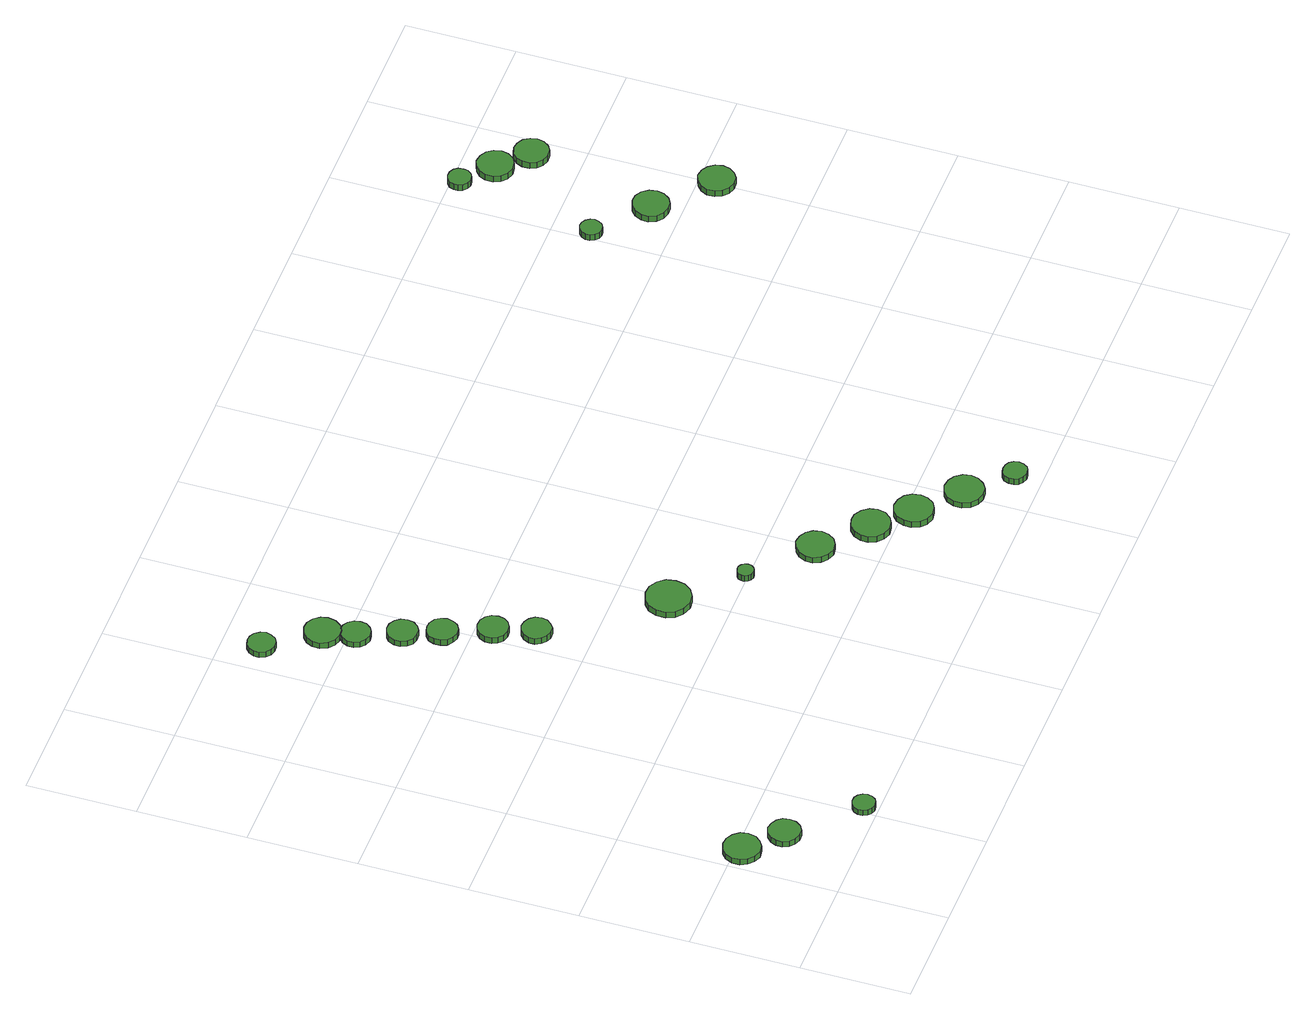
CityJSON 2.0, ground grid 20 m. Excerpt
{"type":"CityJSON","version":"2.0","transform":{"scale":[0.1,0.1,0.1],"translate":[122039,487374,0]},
"CityObjects":{
"tree1":{"type":"SolitaryVegetationObject","attributes":{"function":"something"},"geometry":[{"type":"MultiSurface","lod":"1","boundaries":[[[0,1,2,3,4,5,6,7,8,9,10,11,12,13,14]],[[15,16,17,18,19,20,21,22,23,24,25,26,27,28,29]],[[0,29,28,1]],[[1,28,27,2]],[[2,27,26,3]],[[3,26,25,4]],[[4,25,24,5]],[[5,24,23,6]],[[6,23,22,7]],[[7,22,21,8]],[[8,21,20,9]],[[9,20,19,10]],[[10,19,18,11]],[[11,18,17,12]],[[12,17,16,13]],[[13,16,15,14]],[[14,15,29,0]]]}]},
"tree2":{"type":"SolitaryVegetationObject","attributes":{"function":"something"},"geometry":[{"type":"MultiSurface","lod":"1","boundaries":[[[30,31,32,33,34,35,36,37,38,39,40,41,42,43,44]],[[45,46,47,48,49,50,51,52,53,54,55,56,57,58,59]],[[30,59,58,31]],[[31,58,57,32]],[[32,57,56,33]],[[33,56,55,34]],[[34,55,54,35]],[[35,54,53,36]],[[36,53,52,37]],[[37,52,51,38]],[[38,51,50,39]],[[39,50,49,40]],[[40,49,48,41]],[[41,48,47,42]],[[42,47,46,43]],[[43,46,45,44]],[[44,45,59,30]]]}]},
"tree3":{"type":"SolitaryVegetationObject","attributes":{"function":"something"},"geometry":[{"type":"MultiSurface","lod":"1","boundaries":[[[60,61,62,63,64,65,66,67,68,69,70,71,72,73,74]],[[75,76,77,78,79,80,81,82,83,84,85,86,87,88,89]],[[60,89,88,61]],[[61,88,87,62]],[[62,87,86,63]],[[63,86,85,64]],[[64,85,84,65]],[[65,84,83,66]],[[66,83,82,67]],[[67,82,81,68]],[[68,81,80,69]],[[69,80,79,70]],[[70,79,78,71]],[[71,78,77,72]],[[72,77,76,73]],[[73,76,75,74]],[[74,75,89,60]]]}]},
"tree4":{"type":"SolitaryVegetationObject","attributes":{"function":"something"},"geometry":[{"type":"MultiSurface","lod":"1","boundaries":[[[90,91,92,93,94,95,96,97,98,99,100,101,102,103,104]],[[105,106,107,108,109,110,111,112,113,114,115,116,117,118,119]],[[90,119,118,91]],[[91,118,117,92]],[[92,117,116,93]],[[93,116,115,94]],[[94,115,114,95]],[[95,114,113,96]],[[96,113,112,97]],[[97,112,111,98]],[[98,111,110,99]],[[99,110,109,100]],[[100,109,108,101]],[[101,108,107,102]],[[102,107,106,103]],[[103,106,105,104]],[[104,105,119,90]]]}]},
"tree5":{"type":"SolitaryVegetationObject","attributes":{"function":"something"},"geometry":[{"type":"MultiSurface","lod":"1","boundaries":[[[120,121,122,123,124,125,126,127,128,129,130,131,132,133,134]],[[135,136,137,138,139,140,141,142,143,144,145,146,147,148,149]],[[120,149,148,121]],[[121,148,147,122]],[[122,147,146,123]],[[123,146,145,124]],[[124,145,144,125]],[[125,144,143,126]],[[126,143,142,127]],[[127,142,141,128]],[[128,141,140,129]],[[129,140,139,130]],[[130,139,138,131]],[[131,138,137,132]],[[132,137,136,133]],[[133,136,135,134]],[[134,135,149,120]]]}]},
"tree6":{"type":"SolitaryVegetationObject","attributes":{"function":"something"},"geometry":[{"type":"MultiSurface","lod":"1","boundaries":[[[150,151,152,153,154,155,156,157,158,159,160,161,162,163,164]],[[165,166,167,168,169,170,171,172,173,174,175,176,177,178,179]],[[150,179,178,151]],[[151,178,177,152]],[[152,177,176,153]],[[153,176,175,154]],[[154,175,174,155]],[[155,174,173,156]],[[156,173,172,157]],[[157,172,171,158]],[[158,171,170,159]],[[159,170,169,160]],[[160,169,168,161]],[[161,168,167,162]],[[162,167,166,163]],[[163,166,165,164]],[[164,165,179,150]]]}]},
"tree7":{"type":"SolitaryVegetationObject","attributes":{"function":"something"},"geometry":[{"type":"MultiSurface","lod":"1","boundaries":[[[180,181,182,183,184,185,186,187,188,189,190,191,192,193,194]],[[195,196,197,198,199,200,201,202,203,204,205,206,207,208,209]],[[180,209,208,181]],[[181,208,207,182]],[[182,207,206,183]],[[183,206,205,184]],[[184,205,204,185]],[[185,204,203,186]],[[186,203,202,187]],[[187,202,201,188]],[[188,201,200,189]],[[189,200,199,190]],[[190,199,198,191]],[[191,198,197,192]],[[192,197,196,193]],[[193,196,195,194]],[[194,195,209,180]]]}]},
"tree8":{"type":"SolitaryVegetationObject","attributes":{"function":"something"},"geometry":[{"type":"MultiSurface","lod":"1","boundaries":[[[210,211,212,213,214,215,216,217,218,219,220,221,222,223,224]],[[225,226,227,228,229,230,231,232,233,234,235,236,237,238,239]],[[210,239,238,211]],[[211,238,237,212]],[[212,237,236,213]],[[213,236,235,214]],[[214,235,234,215]],[[215,234,233,216]],[[216,233,232,217]],[[217,232,231,218]],[[218,231,230,219]],[[219,230,229,220]],[[220,229,228,221]],[[221,228,227,222]],[[222,227,226,223]],[[223,226,225,224]],[[224,225,239,210]]]}]},
"tree9":{"type":"SolitaryVegetationObject","attributes":{"function":"something"},"geometry":[{"type":"MultiSurface","lod":"1","boundaries":[[[240,241,242,243,244,245,246,247,248,249,250,251,252,253,254]],[[255,256,257,258,259,260,261,262,263,264,265,266,267,268,269]],[[240,269,268,241]],[[241,268,267,242]],[[242,267,266,243]],[[243,266,265,244]],[[244,265,264,245]],[[245,264,263,246]],[[246,263,262,247]],[[247,262,261,248]],[[248,261,260,249]],[[249,260,259,250]],[[250,259,258,251]],[[251,258,257,252]],[[252,257,256,253]],[[253,256,255,254]],[[254,255,269,240]]]}]},
"tree10":{"type":"SolitaryVegetationObject","attributes":{"function":"something"},"geometry":[{"type":"MultiSurface","lod":"1","boundaries":[[[270,271,272,273,274,275,276,277,278,279,280,281,282,283,284]],[[285,286,287,288,289,290,291,292,293,294,295,296,297,298,299]],[[270,299,298,271]],[[271,298,297,272]],[[272,297,296,273]],[[273,296,295,274]],[[274,295,294,275]],[[275,294,293,276]],[[276,293,292,277]],[[277,292,291,278]],[[278,291,290,279]],[[279,290,289,280]],[[280,289,288,281]],[[281,288,287,282]],[[282,287,286,283]],[[283,286,285,284]],[[284,285,299,270]]]}]},
"tree11":{"type":"SolitaryVegetationObject","attributes":{"function":"something"},"geometry":[{"type":"MultiSurface","lod":"1","boundaries":[[[300,301,302,303,304,305,306,307,308,309,310,311,312,313,314]],[[315,316,317,318,319,320,321,322,323,324,325,326,327,328,329]],[[300,329,328,301]],[[301,328,327,302]],[[302,327,326,303]],[[303,326,325,304]],[[304,325,324,305]],[[305,324,323,306]],[[306,323,322,307]],[[307,322,321,308]],[[308,321,320,309]],[[309,320,319,310]],[[310,319,318,311]],[[311,318,317,312]],[[312,317,316,313]],[[313,316,315,314]],[[314,315,329,300]]]}]},
"tree12":{"type":"SolitaryVegetationObject","attributes":{"function":"something"},"geometry":[{"type":"MultiSurface","lod":"1","boundaries":[[[330,331,332,333,334,335,336,337,338,339,340,341,342,343,344]],[[345,346,347,348,349,350,351,352,353,354,355,356,357,358,359]],[[330,359,358,331]],[[331,358,357,332]],[[332,357,356,333]],[[333,356,355,334]],[[334,355,354,335]],[[335,354,353,336]],[[336,353,352,337]],[[337,352,351,338]],[[338,351,350,339]],[[339,350,349,340]],[[340,349,348,341]],[[341,348,347,342]],[[342,347,346,343]],[[343,346,345,344]],[[344,345,359,330]]]}]},
"tree13":{"type":"SolitaryVegetationObject","attributes":{"function":"something"},"geometry":[{"type":"MultiSurface","lod":"1","boundaries":[[[360,361,362,363,364,365,366,367,368,369,370,371,372,373,374]],[[375,376,377,378,379,380,381,382,383,384,385,386,387,388,389]],[[360,389,388,361]],[[361,388,387,362]],[[362,387,386,363]],[[363,386,385,364]],[[364,385,384,365]],[[365,384,383,366]],[[366,383,382,367]],[[367,382,381,368]],[[368,381,380,369]],[[369,380,379,370]],[[370,379,378,371]],[[371,378,377,372]],[[372,377,376,373]],[[373,376,375,374]],[[374,375,389,360]]]}]},
"tree14":{"type":"SolitaryVegetationObject","attributes":{"function":"something"},"geometry":[{"type":"MultiSurface","lod":"1","boundaries":[[[390,391,392,393,394,395,396,397,398,399,400,401,402,403,404]],[[405,406,407,408,409,410,411,412,413,414,415,416,417,418,419]],[[390,419,418,391]],[[391,418,417,392]],[[392,417,416,393]],[[393,416,415,394]],[[394,415,414,395]],[[395,414,413,396]],[[396,413,412,397]],[[397,412,411,398]],[[398,411,410,399]],[[399,410,409,400]],[[400,409,408,401]],[[401,408,407,402]],[[402,407,406,403]],[[403,406,405,404]],[[404,405,419,390]]]}]},
"tree15":{"type":"SolitaryVegetationObject","attributes":{"function":"something"},"geometry":[{"type":"MultiSurface","lod":"1","boundaries":[[[420,421,422,423,424,425,426,427,428,429,430,431,432,433,434]],[[435,436,437,438,439,440,441,442,443,444,445,446,447,448,449]],[[420,449,448,421]],[[421,448,447,422]],[[422,447,446,423]],[[423,446,445,424]],[[424,445,444,425]],[[425,444,443,426]],[[426,443,442,427]],[[427,442,441,428]],[[428,441,440,429]],[[429,440,439,430]],[[430,439,438,431]],[[431,438,437,432]],[[432,437,436,433]],[[433,436,435,434]],[[434,435,449,420]]]}]},
"tree16":{"type":"SolitaryVegetationObject","attributes":{"function":"something"},"geometry":[{"type":"MultiSurface","lod":"1","boundaries":[[[450,451,452,453,454,455,456,457,458,459,460,461,462,463,464]],[[465,466,467,468,469,470,471,472,473,474,475,476,477,478,479]],[[450,479,478,451]],[[451,478,477,452]],[[452,477,476,453]],[[453,476,475,454]],[[454,475,474,455]],[[455,474,473,456]],[[456,473,472,457]],[[457,472,471,458]],[[458,471,470,459]],[[459,470,469,460]],[[460,469,468,461]],[[461,468,467,462]],[[462,467,466,463]],[[463,466,465,464]],[[464,465,479,450]]]}]},
"tree17":{"type":"SolitaryVegetationObject","attributes":{"function":"something"},"geometry":[{"type":"MultiSurface","lod":"1","boundaries":[[[480,481,482,483,484,485,486,487,488,489,490,491,492,493,494]],[[495,496,497,498,499,500,501,502,503,504,505,506,507,508,509]],[[480,509,508,481]],[[481,508,507,482]],[[482,507,506,483]],[[483,506,505,484]],[[484,505,504,485]],[[485,504,503,486]],[[486,503,502,487]],[[487,502,501,488]],[[488,501,500,489]],[[489,500,499,490]],[[490,499,498,491]],[[491,498,497,492]],[[492,497,496,493]],[[493,496,495,494]],[[494,495,509,480]]]}]},
"tree18":{"type":"SolitaryVegetationObject","attributes":{"function":"something"},"geometry":[{"type":"MultiSurface","lod":"1","boundaries":[[[510,511,512,513,514,515,516,517,518,519,520,521,522,523,524]],[[525,526,527,528,529,530,531,532,533,534,535,536,537,538,539]],[[510,539,538,511]],[[511,538,537,512]],[[512,537,536,513]],[[513,536,535,514]],[[514,535,534,515]],[[515,534,533,516]],[[516,533,532,517]],[[517,532,531,518]],[[518,531,530,519]],[[519,530,529,520]],[[520,529,528,521]],[[521,528,527,522]],[[522,527,526,523]],[[523,526,525,524]],[[524,525,539,510]]]}]},
"tree19":{"type":"SolitaryVegetationObject","attributes":{"function":"something"},"geometry":[{"type":"MultiSurface","lod":"1","boundaries":[[[540,541,542,543,544,545,546,547,548,549,550,551,552,553,554]],[[555,556,557,558,559,560,561,562,563,564,565,566,567,568,569]],[[540,569,568,541]],[[541,568,567,542]],[[542,567,566,543]],[[543,566,565,544]],[[544,565,564,545]],[[545,564,563,546]],[[546,563,562,547]],[[547,562,561,548]],[[548,561,560,549]],[[549,560,559,550]],[[550,559,558,551]],[[551,558,557,552]],[[552,557,556,553]],[[553,556,555,554]],[[554,555,569,540]]]}]},
"tree20":{"type":"SolitaryVegetationObject","attributes":{"function":"something"},"geometry":[{"type":"MultiSurface","lod":"1","boundaries":[[[570,571,572,573,574,575,576,577,578,579,580,581,582,583,584]],[[585,586,587,588,589,590,591,592,593,594,595,596,597,598,599]],[[570,599,598,571]],[[571,598,597,572]],[[572,597,596,573]],[[573,596,595,574]],[[574,595,594,575]],[[575,594,593,576]],[[576,593,592,577]],[[577,592,591,578]],[[578,591,590,579]],[[579,590,589,580]],[[580,589,588,581]],[[581,588,587,582]],[[582,587,586,583]],[[583,586,585,584]],[[584,585,599,570]]]}]},
"tree21":{"type":"SolitaryVegetationObject","attributes":{"function":"something"},"geometry":[{"type":"MultiSurface","lod":"1","boundaries":[[[600,601,602,603,604,605,606,607,608,609,610,611,612,613,614]],[[615,616,617,618,619,620,621,622,623,624,625,626,627,628,629]],[[600,629,628,601]],[[601,628,627,602]],[[602,627,626,603]],[[603,626,625,604]],[[604,625,624,605]],[[605,624,623,606]],[[606,623,622,607]],[[607,622,621,608]],[[608,621,620,609]],[[609,620,619,610]],[[610,619,618,611]],[[611,618,617,612]],[[612,617,616,613]],[[613,616,615,614]],[[614,615,629,600]]]}]},
"tree22":{"type":"SolitaryVegetationObject","attributes":{"function":"something"},"geometry":[{"type":"MultiSurface","lod":"1","boundaries":[[[630,631,632,633,634,635,636,637,638,639,640,641,642,643,644]],[[645,646,647,648,649,650,651,652,653,654,655,656,657,658,659]],[[630,659,658,631]],[[631,658,657,632]],[[632,657,656,633]],[[633,656,655,634]],[[634,655,654,635]],[[635,654,653,636]],[[636,653,652,637]],[[637,652,651,638]],[[638,651,650,639]],[[639,650,649,640]],[[640,649,648,641]],[[641,648,647,642]],[[642,647,646,643]],[[643,646,645,644]],[[644,645,659,630]]]}]},
"tree23":{"type":"SolitaryVegetationObject","attributes":{"function":"something"},"geometry":[{"type":"MultiSurface","lod":"1","boundaries":[[[660,661,662,663,664,665,666,667,668,669,670,671,672,673,674]],[[675,676,677,678,679,680,681,682,683,684,685,686,687,688,689]],[[660,689,688,661]],[[661,688,687,662]],[[662,687,686,663]],[[663,686,685,664]],[[664,685,684,665]],[[665,684,683,666]],[[666,683,682,667]],[[667,682,681,668]],[[668,681,680,669]],[[669,680,679,670]],[[670,679,678,671]],[[671,678,677,672]],[[672,677,676,673]],[[673,676,675,674]],[[674,675,689,660]]]}]}
},
"vertices":[
[72,187,18],[69,201,18],[60,212,18],[48,219,18],[34,220,18],[21,216,18],[11,207,18],[5,194,18],[5,180,18],[11,167,18],[21,158,18],[34,153,18],[48,155,18],[60,162,18],[69,173,18],[69,173,6],[60,162,6],[48,155,6],[34,153,6],[21,158,6],[11,167,6],[5,180,6],[5,194,6],[11,207,6],[21,216,6],[34,220,6],[48,219,6],[60,212,6],[69,201,6],[72,187,6],
[130,132,16],[128,144,16],[121,153,16],[110,159,16],[98,161,16],[87,157,16],[78,149,16],[73,138,16],[73,126,16],[78,115,16],[87,107,16],[98,103,16],[110,104,16],[121,110,16],[128,120,16],[128,120,4],[121,110,4],[110,104,4],[98,103,4],[87,107,4],[78,115,4],[73,126,4],[73,138,4],[78,149,4],[87,157,4],[98,161,4],[110,159,4],[121,153,4],[128,144,4],[130,132,4],
[234,27,14],[232,35,14],[227,42,14],[220,46,14],[211,47,14],[203,44,14],[197,39,14],[193,31,14],[193,22,14],[197,14,14],[203,9,14],[211,6,14],[220,7,14],[227,11,14],[232,18,14],[232,18,2],[227,11,2],[220,7,2],[211,6,2],[203,9,2],[197,14,2],[193,22,2],[193,31,2],[197,39,2],[203,44,2],[211,47,2],[220,46,2],[227,42,2],[232,35,2],[234,27,2],
[279,1130,17],[276,1140,17],[270,1149,17],[261,1154,17],[251,1155,17],[241,1152,17],[233,1145,17],[228,1135,17],[228,1125,17],[233,1115,17],[241,1108,17],[251,1105,17],[261,1106,17],[270,1111,17],[276,1120,17],[276,1120,5],[270,1111,5],[261,1106,5],[251,1105,5],[241,1108,5],[233,1115,5],[228,1125,5],[228,1135,5],[233,1145,5],[241,1152,5],[251,1155,5],[261,1154,5],[270,1149,5],[276,1140,5],[279,1130,5],
[360,987,14],[358,998,14],[351,1007,14],[342,1013,14],[331,1014,14],[320,1010,14],[312,1003,14],[307,993,14],[307,981,14],[312,971,14],[320,964,14],[331,960,14],[342,962,14],[351,967,14],[358,976,14],[358,976,2],[351,967,2],[342,962,2],[331,960,2],[320,964,2],[312,971,2],[307,981,2],[307,993,2],[312,1003,2],[320,1010,2],[331,1014,2],[342,1013,2],[351,1007,2],[358,998,2],[360,987,2],
[350,1042,15],[347,1055,15],[339,1066,15],[327,1073,15],[314,1074,15],[301,1070,15],[291,1061,15],[285,1049,15],[285,1035,15],[291,1022,15],[301,1013,15],[314,1009,15],[327,1010,15],[339,1017,15],[347,1028,15],[347,1028,3],[339,1017,3],[327,1010,3],[314,1009,3],[301,1013,3],[291,1022,3],[285,1035,3],[285,1049,3],[291,1061,3],[301,1070,3],[314,1074,3],[327,1073,3],[339,1066,3],[347,1055,3],[350,1042,3],
[390,912,14],[388,924,14],[381,933,14],[371,939,14],[359,940,14],[348,936,14],[340,929,14],[335,918,14],[335,907,14],[340,896,14],[348,888,14],[359,885,14],[371,886,14],[381,892,14],[388,901,14],[388,901,2],[381,892,2],[371,886,2],[359,885,2],[348,888,2],[340,896,2],[335,907,2],[335,918,2],[340,929,2],[348,936,2],[359,940,2],[371,939,2],[381,933,2],[388,924,2],[390,912,2],
[415,849,14],[412,860,14],[406,869,14],[395,875,14],[384,876,14],[373,873,14],[364,865,14],[360,855,14],[360,843,14],[364,832,14],[373,825,14],[384,821,14],[395,822,14],[406,828,14],[412,837,14],[412,837,2],[406,828,2],[395,822,2],[384,821,2],[373,825,2],[364,832,2],[360,843,2],[360,855,2],[364,865,2],[373,873,2],[384,876,2],[395,875,2],[406,869,2],[412,860,2],[415,849,2],
[463,695,20],[461,706,20],[454,715,20],[445,720,20],[433,722,20],[423,718,20],[415,711,20],[410,700,20],[410,689,20],[415,679,20],[423,672,20],[433,668,20],[445,669,20],[454,675,20],[461,684,20],[461,684,7],[454,675,7],[445,669,7],[433,668,7],[423,672,7],[415,679,7],[410,689,7],[410,700,7],[415,711,7],[423,718,7],[433,722,7],[445,720,7],[454,715,7],[461,706,7],[463,695,7],
[446,767,17],[444,779,17],[437,788,17],[427,794,17],[415,795,17],[404,791,17],[396,784,17],[391,773,17],[391,761,17],[396,751,17],[404,743,17],[415,740,17],[427,741,17],[437,747,17],[444,756,17],[444,756,4],[437,747,4],[427,741,4],[415,740,4],[404,743,4],[396,751,4],[391,761,4],[391,773,4],[396,784,4],[404,791,4],[415,795,4],[427,794,4],[437,788,4],[444,779,4],[446,767,4],
[624,507,21],[621,524,21],[611,537,21],[596,546,21],[579,547,21],[563,542,21],[550,531,21],[544,515,21],[544,498,21],[550,483,21],[563,472,21],[579,466,21],[596,468,21],[611,477,21],[621,490,21],[621,490,8],[611,477,8],[596,468,8],[579,466,8],[563,472,8],[550,483,8],[544,498,8],[544,515,8],[550,531,8],[563,542,8],[579,547,8],[596,546,8],[611,537,8],[621,524,8],[624,507,8],
[708,405,16],[707,411,16],[703,416,16],[698,419,16],[692,420,16],[686,418,16],[681,414,16],[678,408,16],[678,402,16],[681,396,16],[686,392,16],[692,390,16],[698,391,16],[703,394,16],[707,399,16],[707,399,3],[703,394,3],[698,391,3],[692,390,3],[686,392,3],[681,396,3],[678,402,3],[678,408,3],[681,414,3],[686,418,3],[692,420,3],[698,419,3],[703,416,3],[707,411,3],[708,405,3],
[827,313,15],[824,327,15],[816,338,15],[804,345,15],[790,347,15],[776,342,15],[766,333,15],[760,320,15],[760,306,15],[766,293,15],[776,284,15],[790,279,15],[804,281,15],[816,288,15],[824,299,15],[824,299,3],[816,288,3],[804,281,3],[790,279,3],[776,284,3],[766,293,3],[760,306,3],[760,320,3],[766,333,3],[776,342,3],[790,347,3],[804,345,3],[816,338,3],[824,327,3],[827,313,3],
[910,240,15],[907,254,15],[898,266,15],[885,274,15],[871,275,15],[857,271,15],[846,261,15],[840,247,15],[840,233,15],[846,220,15],[857,210,15],[871,205,15],[885,207,15],[898,214,15],[907,226,15],[907,226,2],[898,214,2],[885,207,2],[871,205,2],[857,210,2],[846,220,2],[840,233,2],[840,247,2],[846,261,2],[857,271,2],[871,275,2],[885,274,2],[898,266,2],[907,254,2],[910,240,2],
[969,183,14],[966,197,14],[958,209,14],[945,216,14],[930,218,14],[916,213,14],[906,204,14],[900,190,14],[900,176,14],[906,162,14],[916,153,14],[930,148,14],[945,150,14],[958,157,14],[966,169,14],[966,169,1],[958,157,1],[945,150,1],[930,148,1],[916,153,1],[906,162,1],[900,176,1],[900,190,1],[906,204,1],[916,213,1],[930,218,1],[945,216,1],[958,209,1],[966,197,1],[969,183,1],
[1043,117,14],[1040,131,14],[1031,143,14],[1019,150,14],[1004,152,14],[990,147,14],[979,138,14],[973,124,14],[973,110,14],[979,96,14],[990,86,14],[1004,82,14],[1019,83,14],[1031,91,14],[1040,103,14],[1040,103,2],[1031,91,2],[1019,83,2],[1004,82,2],[990,86,2],[979,96,2],[973,110,2],[973,124,2],[979,138,2],[990,147,2],[1004,152,2],[1019,150,2],[1031,143,2],[1040,131,2],[1043,117,2],
[1101,50,14],[1099,59,14],[1094,66,14],[1086,70,14],[1077,71,14],[1068,69,14],[1061,63,14],[1058,54,14],[1058,45,14],[1061,37,14],[1068,31,14],[1077,28,14],[1086,29,14],[1094,33,14],[1099,41,14],[1099,41,1],[1094,33,1],[1086,29,1],[1077,28,1],[1068,31,1],[1061,37,1],[1058,45,1],[1058,54,1],[1061,63,1],[1068,69,1],[1077,71,1],[1086,70,1],[1094,66,1],[1099,59,1],[1101,50,1],
[1427,929,24],[1425,937,24],[1420,944,24],[1413,948,24],[1405,949,24],[1397,946,24],[1391,940,24],[1387,933,24],[1387,925,24],[1391,917,24],[1397,911,24],[1405,909,24],[1413,910,24],[1420,914,24],[1425,921,24],[1425,921,11],[1420,914,11],[1413,910,11],[1405,909,11],[1397,911,11],[1391,917,11],[1387,925,11],[1387,933,11],[1391,940,11],[1397,946,11],[1405,949,11],[1413,948,11],[1420,944,11],[1425,937,11],[1427,929,11],
[1529,851,24],[1526,865,24],[1518,876,24],[1506,883,24],[1493,884,24],[1480,880,24],[1470,871,24],[1464,858,24],[1464,845,24],[1470,832,24],[1480,823,24],[1493,819,24],[1506,820,24],[1518,827,24],[1526,838,24],[1526,838,11],[1518,827,11],[1506,820,11],[1493,819,11],[1480,823,11],[1470,832,11],[1464,845,11],[1464,858,11],[1470,871,11],[1480,880,11],[1493,884,11],[1506,883,11],[1518,876,11],[1526,865,11],[1529,851,11],
[1472,1182,25],[1471,1191,25],[1466,1198,25],[1458,1202,25],[1449,1203,25],[1441,1200,25],[1434,1194,25],[1431,1186,25],[1431,1178,25],[1434,1170,25],[1441,1164,25],[1449,1161,25],[1458,1162,25],[1466,1167,25],[1471,1174,25],[1471,1174,12],[1466,1167,12],[1458,1162,12],[1449,1161,12],[1441,1164,12],[1434,1170,12],[1431,1178,12],[1431,1186,12],[1434,1194,12],[1441,1200,12],[1449,1203,12],[1458,1202,12],[1466,1198,12],[1471,1191,12],[1472,1182,12],
[1625,765,24],[1622,778,24],[1614,789,24],[1603,796,24],[1589,798,24],[1576,793,24],[1566,784,24],[1560,772,24],[1560,758,24],[1566,746,24],[1576,737,24],[1589,732,24],[1603,734,24],[1614,741,24],[1622,752,24],[1622,752,11],[1614,741,11],[1603,734,11],[1589,732,11],[1576,737,11],[1566,746,11],[1560,758,11],[1560,772,11],[1566,784,11],[1576,793,11],[1589,798,11],[1603,796,11],[1614,789,11],[1622,778,11],[1625,765,11],
[1536,1135,25],[1533,1148,25],[1525,1159,25],[1513,1166,25],[1499,1168,25],[1486,1163,25],[1476,1154,25],[1471,1142,25],[1471,1128,25],[1476,1116,25],[1486,1107,25],[1499,1102,25],[1513,1104,25],[1525,1111,25],[1533,1122,25],[1533,1122,12],[1525,1111,12],[1513,1104,12],[1499,1102,12],[1486,1107,12],[1476,1116,12],[1471,1128,12],[1471,1142,12],[1476,1154,12],[1486,1163,12],[1499,1168,12],[1513,1166,12],[1525,1159,12],[1533,1148,12],[1536,1135,12],
[1584,1087,25],[1581,1099,25],[1574,1110,25],[1563,1116,25],[1550,1118,25],[1537,1114,25],[1528,1105,25],[1523,1093,25],[1523,1080,25],[1528,1069,25],[1537,1060,25],[1550,1056,25],[1563,1057,25],[1574,1064,25],[1581,1074,25],[1581,1074,12],[1574,1064,12],[1563,1057,12],[1550,1056,12],[1537,1060,12],[1528,1069,12],[1523,1080,12],[1523,1093,12],[1528,1105,12],[1537,1114,12],[1550,1118,12],[1563,1116,12],[1574,1110,12],[1581,1099,12],[1584,1087,12]
]}
